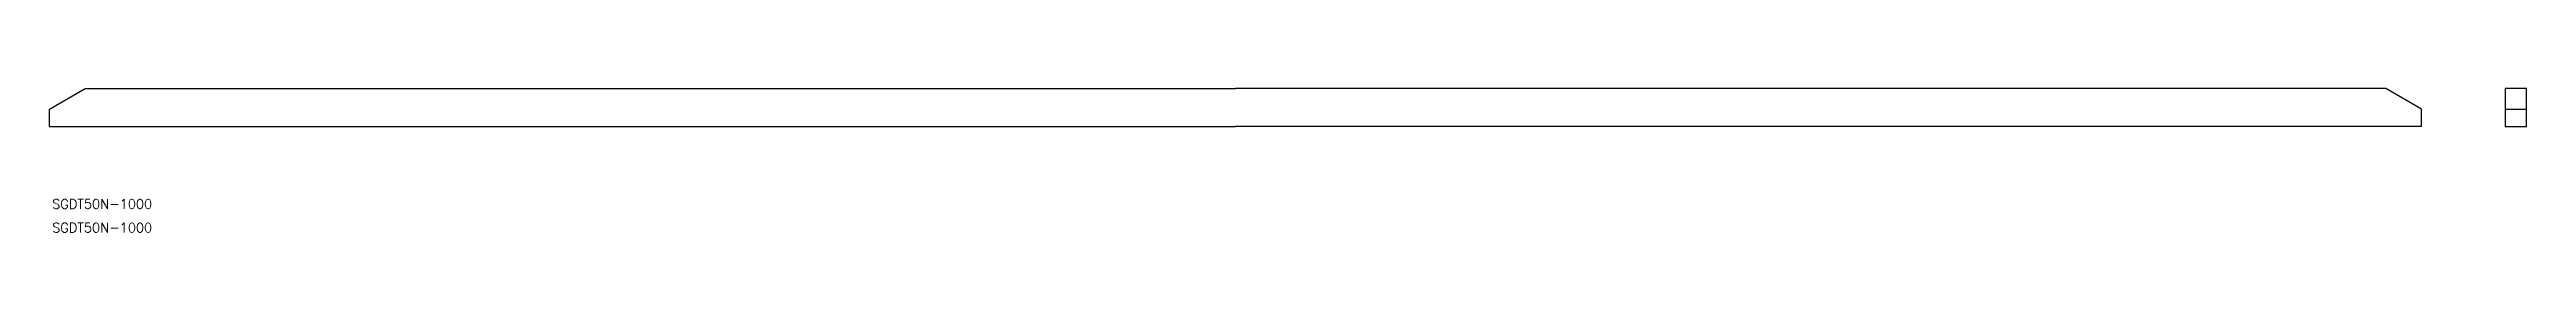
# Model space of a CAD drawing. Extents: x 0 to 1044, y 0 to 61.
import ezdxf

# ---------------------------------------------------------------- set-up
doc = ezdxf.new("R2010")
doc.units = 0
doc.layers.get('0').update_dxf_attribs({"linetype": 'CONTINUOUS'})
doc.styles.get("Standard").update_dxf_attribs({"font": 'txt', "bigfont": 'BIGFONT'})

msp = doc.modelspace()

# ---------------------------------------------------------------- linework, layer by layer
at = {"color": 7, "linetype": 'CONTINUOUS'}
for p, q in [((0, 52.1), (15, 60.8)), ((15, 60.8), (500, 60.8)), ((985, 60.8), (500, 60.8)), ((1000, 52.1), (985, 60.8)), ((0, 44.8), (0, 52.1)), ((0, 44.8), (500, 44.8)), ((1000, 44.8), (500, 44.8)), ((1000, 44.8), (1000, 52.1)), ((1035.2, 52.1), (1044.2, 52.1))]:
    msp.add_line(p, q, dxfattribs=at)
msp.add_lwpolyline([(1035.2, 44.8), (1044.2, 44.8), (1044.2, 60.8), (1035.2, 60.8)], close=True, dxfattribs=at)

# ---------------------------------------------------------------- texts
for p in [(1.1, 10), (1.1, 0)]:
    msp.add_text('SGDT50N-1000', height=4, dxfattribs=at).set_placement(p)

doc.saveas('drawing.dxf')
